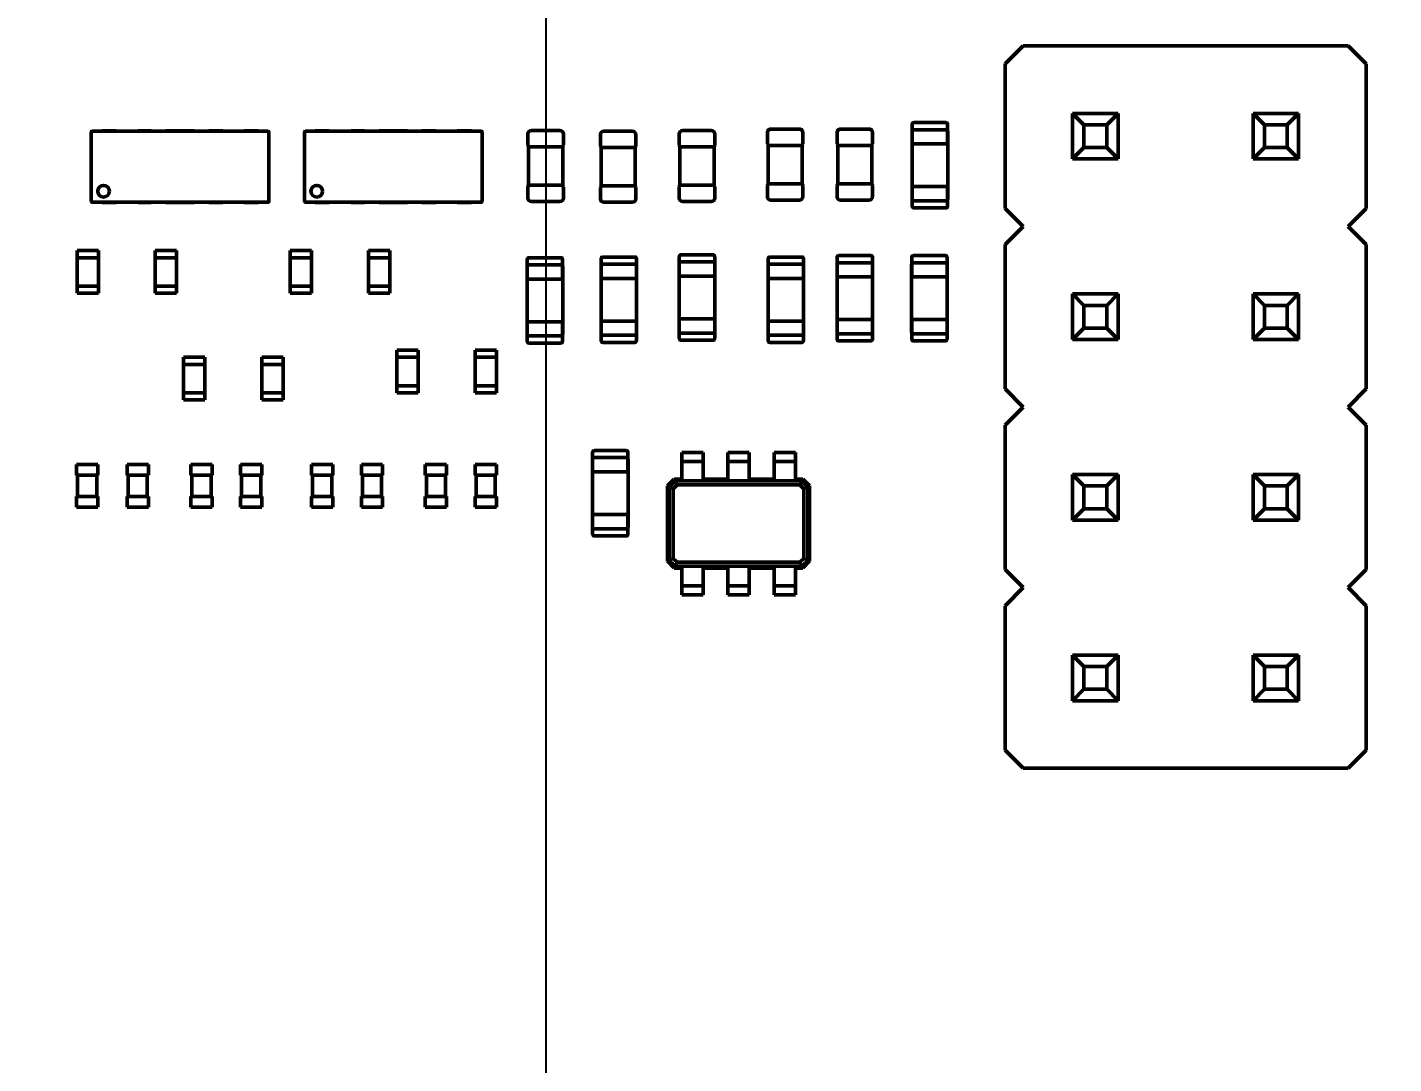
# Model space of a CAD drawing. Header units: millimetres. Extents: x 22 to 202, y 169 to 282.
# Drawn here: x 108.55 to 127.77, y 237.74 to 252.32 of the extents above; entities that cross this region are included whole.
import ezdxf

# ---------------------------------------------------------------- set-up
doc = ezdxf.new("R2010")
doc.units = ezdxf.units.MM
doc.header["$LTSCALE"] = 0.75
doc.linetypes.add('CENTER2', pattern=[28.575, 19.05, -3.175, 3.175, -3.175])
for name, color, linetype, lineweight in [('FD_Dimensions', 7, 'Continuous', 25), ('Smart Centers', 7, 'CENTER2', 25), ('Visible', 7, 'Continuous', 50)]:
    doc.layers.add(name, color=color, linetype=linetype, lineweight=lineweight)
doc.styles.get("Standard").update_dxf_attribs({"font": 'arial.ttf'})
doc.dimstyles.new('Dim-ISO-25', dxfattribs={"dimtxt": 2.5, "dimasz": 2.5, "dimexe": 1.5, "dimexo": 0, "dimgap": 1, "dimtad": 1, "dimzin": 4, "dimdsep": 46, "dimtxsty": 'Standard', "dimblk": 'OPEN90', "dimcen": 0, "dimazin": 1, "dimtp": 0.1, "dimtm": 0.1, "dimtfac": 0.72, "dimtmove": 0, "dimatfit": 3, "dimfxl": 1, "dimtzin": 4, "dimarcsym": 0})

# ---------------------------------------------------------------- blocks, each defined once
blk = doc.blocks.new('_Open90')
at = {"color": 0, "linetype": 'ByBlock', "lineweight": -2}
for p, q in [((-0.5, 0.5), (0, 0)), ((0, 0), (-1, 0)), ((0, 0), (-0.5, -0.5))]:
    blk.add_line(p, q, dxfattribs=at)
blk = doc.blocks.new('*D28')
at = {"layer": 'Defpoints', "color": 0, "transparency": 16777216}
for p in [(170.550528, 263.135658), (200.052214, 263.135658), (124.449775, 178.627866)]:
    blk.add_point(p, dxfattribs=at)
at = {"layer": 'FD_Dimensions', "color": 0, "lineweight": -2, "transparency": 16777216}
for p, q in [((170.550528, 263.135658), (201.552214, 263.135658)), ((200.052214, 181.127866), (200.052214, 260.635658)), ((124.449775, 178.627866), (201.552214, 178.627866))]:
    blk.add_line(p, q, dxfattribs=at)
at = {"layer": 'FD_Dimensions', "color": 0, "lineweight": -2, "transparency": 16777216, "xscale": 2.5, "yscale": 2.5, "zscale": 2.5}
for p, rotation in [((200.052214, 263.135658), 90), ((200.052214, 178.627866), 270)]:
    blk.add_blockref('_Open90', p, dxfattribs=dict(at, rotation=rotation))
at = {"layer": 'FD_Dimensions', "color": 0, "transparency": 16777216, "insert": (197.774947, 227.099634), "char_height": 2.5, "attachment_point": 5, "rotation": 90}
blk.add_mtext('84.51mm', dxfattribs=at)
blk = doc.blocks.new('*U21')
at = {"layer": 'Smart Centers', "color": 0, "ltscale": 0.75, "transparency": 16777216}
blk.add_line((0, -19.000016), (0, 19.000016), dxfattribs=at)
blk = doc.blocks.new('*D40')
at = {"layer": 'Defpoints', "color": 0, "transparency": 16777216}
for p in [(45.649468, 268.101096), (45.649468, 262.385645), (115.851515, 238.885574)]:
    blk.add_point(p, dxfattribs=at)
at = {"layer": 'FD_Dimensions', "color": 0, "lineweight": -2, "transparency": 16777216}
for p, q in [((45.649468, 262.385645), (45.649468, 269.601096)), ((115.851515, 238.885574), (115.851515, 269.601096)), ((113.351515, 268.101096), (48.149468, 268.101096))]:
    blk.add_line(p, q, dxfattribs=at)
at = {"layer": 'FD_Dimensions', "color": 0, "lineweight": -2, "transparency": 16777216, "xscale": 2.5, "yscale": 2.5, "zscale": 2.5, "rotation": 180}
blk.add_blockref('_Open90', (45.649468, 268.101096), dxfattribs=at)
at = {"layer": 'FD_Dimensions', "color": 0, "lineweight": -2, "transparency": 16777216, "xscale": 2.5, "yscale": 2.5, "zscale": 2.5}
blk.add_blockref('_Open90', (115.851515, 268.101096), dxfattribs=at)
at = {"layer": 'FD_Dimensions', "color": 0, "transparency": 16777216, "insert": (97.965378, 270.378363), "char_height": 2.5, "attachment_point": 5}
blk.add_mtext('70.20mm', dxfattribs=at)

msp = doc.modelspace()

# ---------------------------------------------------------------- linework, layer by layer
at = {"layer": 'Visible'}
for p, q in [((122.561, 252.055), (122.307, 251.801)), ((127.133, 252.055), (122.561, 252.055)), ((127.387, 251.801), (127.133, 252.055)), ((122.307, 251.801), (122.307, 249.769)), ((127.387, 249.769), (127.387, 251.801)), ((123.257, 251.105), (123.897, 251.105)), ((123.257, 250.465), (123.257, 251.105)), ((123.257, 251.105), (123.417, 250.945)), ((123.897, 251.105), (123.737, 250.945)), ((123.897, 250.465), (123.897, 251.105)), ((125.797, 251.105), (126.437, 251.105)), ((125.797, 250.465), (125.797, 251.105)), ((125.797, 251.105), (125.957, 250.945)), ((126.437, 251.105), (126.277, 250.945)), ((126.437, 250.465), (126.437, 251.105)), ((121, 250.869), (121, 250.952)), ((121.478, 250.975), (121.02, 250.975)), ((121.498, 250.952), (121.498, 250.869)), ((123.417, 250.945), (123.737, 250.945)), ((123.417, 250.625), (123.417, 250.945)), ((123.737, 250.625), (123.737, 250.945)), ((125.957, 250.945), (126.277, 250.945)), ((125.957, 250.625), (125.957, 250.945)), ((126.277, 250.625), (126.277, 250.945)), ((109.449, 249.865), (109.449, 250.845)), ((109.459, 250.855), (111.939, 250.855)), ((109.601, 250.86), (109.601, 250.855)), ((109.798, 250.86), (109.601, 250.86)), ((109.798, 250.86), (109.798, 250.855)), ((110.107, 250.86), (110.107, 250.855)), ((110.292, 250.86), (110.107, 250.86)), ((110.292, 250.86), (110.292, 250.855)), ((110.499, 250.86), (110.499, 250.855)), ((110.899, 250.86), (110.499, 250.86)), ((110.899, 250.86), (110.899, 250.855)), ((111.101, 250.86), (111.101, 250.855)), ((111.298, 250.86), (111.101, 250.86)), ((111.298, 250.86), (111.298, 250.855)), ((111.599, 250.86), (111.599, 250.855)), ((111.799, 250.86), (111.599, 250.86)), ((111.799, 250.86), (111.799, 250.855)), ((111.949, 250.845), (111.949, 249.865)), ((112.449, 249.865), (112.449, 250.845)), ((112.459, 250.855), (114.939, 250.855)), ((112.601, 250.86), (112.601, 250.855)), ((112.798, 250.86), (112.601, 250.86)), ((112.798, 250.86), (112.798, 250.855)), ((113.107, 250.86), (113.107, 250.855)), ((113.292, 250.86), (113.107, 250.86)), ((113.292, 250.86), (113.292, 250.855)), ((113.499, 250.86), (113.499, 250.855)), ((113.899, 250.86), (113.499, 250.86)), ((113.899, 250.86), (113.899, 250.855)), ((114.101, 250.86), (114.101, 250.855)), ((114.298, 250.86), (114.101, 250.86)), ((114.298, 250.86), (114.298, 250.855)), ((114.599, 250.86), (114.599, 250.855)), ((114.799, 250.86), (114.599, 250.86)), ((114.799, 250.86), (114.799, 250.855)), ((114.949, 250.845), (114.949, 249.865)), ((115.592, 250.815), (115.592, 250.672)), ((115.642, 250.865), (116.042, 250.865)), ((116.092, 250.815), (116.092, 250.672)), ((116.612, 250.805), (116.612, 250.662)), ((116.662, 250.855), (117.062, 250.855)), ((117.112, 250.805), (117.112, 250.662)), ((117.722, 250.815), (117.722, 250.672)), ((117.772, 250.865), (118.172, 250.865)), ((118.222, 250.815), (118.222, 250.672)), ((118.962, 250.835), (118.962, 250.692)), ((119.012, 250.885), (119.412, 250.885)), ((119.462, 250.835), (119.462, 250.692)), ((119.942, 250.835), (119.942, 250.692)), ((119.992, 250.885), (120.392, 250.885)), ((120.442, 250.835), (120.442, 250.692)), ((120.999, 250.855), (120.999, 249.895)), ((120.999, 250.855), (121, 250.855)), ((121, 250.869), (121, 250.855)), ((121, 250.695), (121, 250.855)), ((121.492, 250.875), (121.006, 250.875)), ((121.498, 250.855), (121.498, 250.869)), ((121.498, 250.855), (121.498, 250.695)), ((121.498, 250.855), (121.499, 250.855)), ((121.499, 249.895), (121.499, 250.855)), ((115.642, 250.635), (115.602, 250.635)), ((115.602, 250.635), (115.602, 250.095)), ((115.642, 250.635), (116.042, 250.635)), ((116.082, 250.635), (116.042, 250.635)), ((116.082, 250.635), (116.082, 250.095)), ((116.662, 250.625), (116.622, 250.625)), ((116.622, 250.625), (116.622, 250.085)), ((116.662, 250.625), (117.062, 250.625)), ((117.102, 250.625), (117.062, 250.625)), ((117.102, 250.625), (117.102, 250.085)), ((117.772, 250.635), (117.732, 250.635)), ((117.732, 250.635), (117.732, 250.095)), ((117.772, 250.635), (118.172, 250.635)), ((118.212, 250.635), (118.172, 250.635)), ((118.212, 250.635), (118.212, 250.095)), ((119.012, 250.655), (118.972, 250.655)), ((118.972, 250.655), (118.972, 250.115)), ((119.012, 250.655), (119.412, 250.655)), ((119.452, 250.655), (119.412, 250.655)), ((119.452, 250.655), (119.452, 250.115)), ((119.992, 250.655), (119.952, 250.655)), ((119.952, 250.655), (119.952, 250.115)), ((119.992, 250.655), (120.392, 250.655)), ((120.432, 250.655), (120.392, 250.655)), ((120.432, 250.655), (120.432, 250.115)), ((121, 250.695), (121, 250.681)), ((121.006, 250.675), (121.019, 250.675)), ((121.019, 250.675), (121.479, 250.675)), ((121.479, 250.675), (121.492, 250.675)), ((123.257, 250.465), (123.417, 250.625)), ((123.417, 250.625), (123.737, 250.625)), ((123.897, 250.465), (123.737, 250.625)), ((125.797, 250.465), (125.957, 250.625)), ((125.957, 250.625), (126.277, 250.625)), ((126.437, 250.465), (126.277, 250.625)), ((123.257, 250.465), (123.897, 250.465)), ((125.797, 250.465), (126.437, 250.465)), ((115.592, 250.059), (115.592, 249.915)), ((115.642, 250.095), (115.602, 250.095)), ((115.642, 250.095), (116.042, 250.095)), ((116.082, 250.095), (116.042, 250.095)), ((116.092, 250.059), (116.092, 249.915)), ((116.612, 250.049), (116.612, 249.905)), ((116.662, 250.085), (116.622, 250.085)), ((116.662, 250.085), (117.062, 250.085)), ((117.102, 250.085), (117.062, 250.085)), ((117.112, 250.049), (117.112, 249.905)), ((117.722, 250.059), (117.722, 249.915)), ((117.772, 250.095), (117.732, 250.095)), ((117.772, 250.095), (118.172, 250.095)), ((118.212, 250.095), (118.172, 250.095)), ((118.222, 250.059), (118.222, 249.915)), ((118.962, 250.079), (118.962, 249.935)), ((119.012, 250.115), (118.972, 250.115)), ((119.012, 250.115), (119.412, 250.115)), ((119.452, 250.115), (119.412, 250.115)), ((119.462, 250.079), (119.462, 249.935)), ((119.942, 250.079), (119.942, 249.935)), ((119.992, 250.115), (119.952, 250.115)), ((119.992, 250.115), (120.392, 250.115)), ((120.432, 250.115), (120.392, 250.115)), ((120.442, 250.079), (120.442, 249.935)), ((121, 249.895), (121, 250.055)), ((121.019, 250.075), (121.006, 250.075)), ((121.019, 250.075), (121.479, 250.075)), ((121.492, 250.075), (121.479, 250.075)), ((121.498, 250.069), (121.498, 250.055)), ((121.498, 249.895), (121.498, 250.055)), ((111.939, 249.855), (109.459, 249.855)), ((109.601, 249.85), (109.601, 249.855)), ((109.798, 249.85), (109.601, 249.85)), ((109.798, 249.85), (109.798, 249.855)), ((110.107, 249.85), (110.107, 249.855)), ((110.292, 249.85), (110.107, 249.85)), ((110.292, 249.85), (110.292, 249.855)), ((110.499, 249.85), (110.499, 249.855)), ((110.899, 249.85), (110.499, 249.85)), ((110.899, 249.85), (110.899, 249.855)), ((111.101, 249.85), (111.101, 249.855)), ((111.298, 249.85), (111.101, 249.85)), ((111.298, 249.85), (111.298, 249.855)), ((111.599, 249.85), (111.599, 249.855)), ((111.799, 249.85), (111.599, 249.85)), ((111.799, 249.85), (111.799, 249.855)), ((114.939, 249.855), (112.459, 249.855)), ((112.601, 249.85), (112.601, 249.855)), ((112.798, 249.85), (112.601, 249.85)), ((112.798, 249.85), (112.798, 249.855)), ((113.107, 249.85), (113.107, 249.855)), ((113.292, 249.85), (113.107, 249.85)), ((113.292, 249.85), (113.292, 249.855)), ((113.499, 249.85), (113.499, 249.855)), ((113.899, 249.85), (113.499, 249.85)), ((113.899, 249.85), (113.899, 249.855)), ((114.101, 249.85), (114.101, 249.855)), ((114.298, 249.85), (114.101, 249.85)), ((114.298, 249.85), (114.298, 249.855)), ((114.599, 249.85), (114.599, 249.855)), ((114.799, 249.85), (114.599, 249.85)), ((114.799, 249.85), (114.799, 249.855)), ((115.642, 249.865), (116.042, 249.865)), ((116.662, 249.855), (117.062, 249.855)), ((117.772, 249.865), (118.172, 249.865)), ((119.012, 249.885), (119.412, 249.885)), ((119.992, 249.885), (120.392, 249.885)), ((121, 249.895), (120.999, 249.895)), ((121, 249.895), (121, 249.881)), ((121, 249.799), (121, 249.881)), ((121.006, 249.875), (121.492, 249.875)), ((121.02, 249.775), (121.478, 249.775)), ((121.499, 249.895), (121.498, 249.895)), ((121.498, 249.895), (121.498, 249.881)), ((121.498, 249.799), (121.498, 249.881)), ((122.307, 249.769), (122.561, 249.515)), ((127.133, 249.515), (127.387, 249.769)), ((122.561, 249.515), (122.307, 249.261)), ((127.387, 249.261), (127.133, 249.515)), ((109.249, 249.152), (109.249, 249.175)), ((109.549, 249.175), (109.249, 249.175)), ((109.549, 249.152), (109.549, 249.175)), ((110.349, 249.152), (110.349, 249.175)), ((110.649, 249.175), (110.349, 249.175)), ((110.649, 249.152), (110.649, 249.175)), ((112.249, 249.152), (112.249, 249.175)), ((112.549, 249.175), (112.249, 249.175)), ((112.549, 249.152), (112.549, 249.175)), ((113.349, 249.152), (113.349, 249.175)), ((113.649, 249.175), (113.349, 249.175)), ((113.649, 249.152), (113.649, 249.175)), ((122.307, 249.261), (122.307, 247.229)), ((127.387, 247.229), (127.387, 249.261)), ((109.249, 249.098), (109.249, 249.152)), ((109.249, 249.098), (109.249, 249.075)), ((109.249, 248.675), (109.249, 249.075)), ((109.549, 249.075), (109.249, 249.075)), ((109.549, 249.098), (109.549, 249.152)), ((109.549, 249.098), (109.549, 249.075)), ((109.549, 248.675), (109.549, 249.075)), ((110.349, 249.098), (110.349, 249.152)), ((110.349, 249.098), (110.349, 249.075)), ((110.349, 248.675), (110.349, 249.075)), ((110.649, 249.075), (110.349, 249.075)), ((110.649, 249.098), (110.649, 249.152)), ((110.649, 249.098), (110.649, 249.075)), ((110.649, 248.675), (110.649, 249.075)), ((112.249, 249.098), (112.249, 249.152)), ((112.249, 249.098), (112.249, 249.075)), ((112.249, 248.675), (112.249, 249.075)), ((112.549, 249.075), (112.249, 249.075)), ((112.549, 249.098), (112.549, 249.152)), ((112.549, 249.098), (112.549, 249.075)), ((112.549, 248.675), (112.549, 249.075)), ((113.349, 249.098), (113.349, 249.152)), ((113.349, 249.098), (113.349, 249.075)), ((113.349, 248.675), (113.349, 249.075)), ((113.649, 249.075), (113.349, 249.075)), ((113.649, 249.098), (113.649, 249.152)), ((113.649, 249.098), (113.649, 249.075)), ((113.649, 248.675), (113.649, 249.075)), ((115.583, 249.052), (115.583, 248.969)), ((115.583, 248.955), (115.583, 248.969)), ((116.075, 248.975), (115.589, 248.975)), ((116.061, 249.075), (115.603, 249.075)), ((116.081, 249.052), (116.081, 248.969)), ((116.081, 248.955), (116.081, 248.969)), ((116.623, 248.979), (116.623, 249.062)), ((116.623, 248.979), (116.623, 248.965)), ((117.115, 248.985), (116.629, 248.985)), ((117.101, 249.085), (116.643, 249.085)), ((117.121, 249.062), (117.121, 248.979)), ((117.121, 248.965), (117.121, 248.979)), ((117.722, 248.995), (117.722, 248.035)), ((117.722, 248.995), (117.723, 248.995)), ((117.723, 249.092), (117.723, 249.009)), ((117.723, 248.995), (117.723, 249.009)), ((117.723, 248.995), (117.723, 248.835)), ((118.215, 249.015), (117.729, 249.015)), ((118.201, 249.115), (117.743, 249.115)), ((118.221, 249.092), (118.221, 249.009)), ((118.221, 248.995), (118.221, 249.009)), ((118.221, 248.995), (118.221, 248.835)), ((118.221, 248.995), (118.222, 248.995)), ((118.222, 248.035), (118.222, 248.995)), ((118.973, 249.062), (118.973, 248.979)), ((118.973, 248.965), (118.973, 248.979)), ((119.465, 248.985), (118.979, 248.985)), ((119.451, 249.085), (118.993, 249.085)), ((119.471, 249.062), (119.471, 248.979)), ((119.471, 248.965), (119.471, 248.979)), ((119.942, 248.985), (119.942, 248.025)), ((119.942, 248.985), (119.943, 248.985)), ((119.943, 248.999), (119.943, 249.082)), ((119.943, 248.999), (119.943, 248.985)), ((119.943, 248.825), (119.943, 248.985)), ((120.435, 249.005), (119.949, 249.005)), ((120.421, 249.105), (119.963, 249.105)), ((120.441, 249.082), (120.441, 248.999)), ((120.441, 248.985), (120.441, 248.999)), ((120.441, 248.985), (120.441, 248.825)), ((120.441, 248.985), (120.442, 248.985)), ((120.442, 248.025), (120.442, 248.985)), ((120.992, 248.985), (120.992, 248.025)), ((120.992, 248.985), (120.993, 248.985)), ((120.993, 248.999), (120.993, 249.082)), ((120.993, 248.999), (120.993, 248.985)), ((120.993, 248.825), (120.993, 248.985)), ((121.485, 249.005), (120.999, 249.005)), ((121.471, 249.105), (121.013, 249.105)), ((121.491, 249.082), (121.491, 248.999)), ((121.491, 248.985), (121.491, 248.999)), ((121.491, 248.985), (121.491, 248.825)), ((121.491, 248.985), (121.492, 248.985)), ((121.492, 248.025), (121.492, 248.985)), ((115.582, 248.955), (115.582, 247.995)), ((115.582, 248.955), (115.583, 248.955)), ((115.583, 248.955), (115.583, 248.795)), ((115.583, 248.781), (115.583, 248.795)), ((115.589, 248.775), (115.602, 248.775)), ((116.062, 248.775), (115.602, 248.775)), ((116.062, 248.775), (116.075, 248.775)), ((116.081, 248.955), (116.081, 248.795)), ((116.081, 248.955), (116.082, 248.955)), ((116.082, 247.995), (116.082, 248.955)), ((116.622, 248.965), (116.622, 248.005)), ((116.622, 248.965), (116.623, 248.965)), ((116.623, 248.805), (116.623, 248.965)), ((116.623, 248.805), (116.623, 248.791)), ((116.629, 248.785), (116.642, 248.785)), ((116.642, 248.785), (117.102, 248.785)), ((117.102, 248.785), (117.115, 248.785)), ((117.121, 248.965), (117.121, 248.805)), ((117.121, 248.965), (117.122, 248.965)), ((117.122, 248.005), (117.122, 248.965)), ((117.723, 248.821), (117.723, 248.835)), ((117.729, 248.815), (117.742, 248.815)), ((118.202, 248.815), (117.742, 248.815)), ((118.202, 248.815), (118.215, 248.815)), ((118.972, 248.965), (118.972, 248.005)), ((118.972, 248.965), (118.973, 248.965)), ((118.973, 248.965), (118.973, 248.805)), ((118.973, 248.791), (118.973, 248.805)), ((118.979, 248.785), (118.992, 248.785)), ((119.452, 248.785), (118.992, 248.785)), ((119.452, 248.785), (119.465, 248.785)), ((119.471, 248.965), (119.471, 248.805)), ((119.471, 248.965), (119.472, 248.965)), ((119.472, 248.005), (119.472, 248.965)), ((119.943, 248.825), (119.943, 248.811)), ((119.949, 248.805), (119.962, 248.805)), ((119.962, 248.805), (120.422, 248.805)), ((120.422, 248.805), (120.435, 248.805)), ((120.993, 248.825), (120.993, 248.811)), ((120.999, 248.805), (121.012, 248.805)), ((121.012, 248.805), (121.472, 248.805)), ((121.472, 248.805), (121.485, 248.805)), ((109.249, 248.652), (109.249, 248.675)), ((109.549, 248.675), (109.249, 248.675)), ((109.249, 248.598), (109.249, 248.652)), ((109.249, 248.598), (109.249, 248.575)), ((109.549, 248.652), (109.549, 248.675)), ((109.549, 248.598), (109.549, 248.652)), ((109.549, 248.598), (109.549, 248.575)), ((110.349, 248.652), (110.349, 248.675)), ((110.649, 248.675), (110.349, 248.675)), ((110.349, 248.598), (110.349, 248.652)), ((110.349, 248.598), (110.349, 248.575)), ((110.649, 248.652), (110.649, 248.675)), ((110.649, 248.598), (110.649, 248.652)), ((110.649, 248.598), (110.649, 248.575)), ((112.249, 248.652), (112.249, 248.675)), ((112.549, 248.675), (112.249, 248.675)), ((112.249, 248.598), (112.249, 248.652)), ((112.249, 248.598), (112.249, 248.575)), ((112.549, 248.652), (112.549, 248.675)), ((112.549, 248.598), (112.549, 248.652)), ((112.549, 248.598), (112.549, 248.575)), ((113.349, 248.652), (113.349, 248.675)), ((113.649, 248.675), (113.349, 248.675)), ((113.349, 248.598), (113.349, 248.652)), ((113.349, 248.598), (113.349, 248.575)), ((113.649, 248.652), (113.649, 248.675)), ((113.649, 248.598), (113.649, 248.652)), ((113.649, 248.598), (113.649, 248.575)), ((109.549, 248.575), (109.249, 248.575)), ((110.649, 248.575), (110.349, 248.575)), ((112.549, 248.575), (112.249, 248.575)), ((113.649, 248.575), (113.349, 248.575)), ((123.257, 248.565), (123.897, 248.565)), ((123.257, 247.925), (123.257, 248.565)), ((123.257, 248.565), (123.417, 248.405)), ((123.417, 248.405), (123.737, 248.405)), ((123.417, 248.085), (123.417, 248.405)), ((123.897, 248.565), (123.737, 248.405)), ((123.737, 248.085), (123.737, 248.405)), ((123.897, 247.925), (123.897, 248.565)), ((125.797, 248.565), (126.437, 248.565)), ((125.797, 247.925), (125.797, 248.565)), ((125.797, 248.565), (125.957, 248.405)), ((125.957, 248.405), (126.277, 248.405)), ((125.957, 248.085), (125.957, 248.405)), ((126.437, 248.565), (126.277, 248.405)), ((126.277, 248.085), (126.277, 248.405)), ((126.437, 247.925), (126.437, 248.565)), ((117.742, 248.215), (117.729, 248.215)), ((118.202, 248.215), (117.742, 248.215)), ((118.215, 248.215), (118.202, 248.215)), ((118.221, 248.195), (118.221, 248.209)), ((119.962, 248.205), (119.949, 248.205)), ((119.962, 248.205), (120.422, 248.205)), ((120.435, 248.205), (120.422, 248.205)), ((120.441, 248.199), (120.441, 248.185)), ((121.012, 248.205), (120.999, 248.205)), ((121.012, 248.205), (121.472, 248.205)), ((121.485, 248.205), (121.472, 248.205)), ((121.491, 248.199), (121.491, 248.185)), ((115.583, 247.995), (115.583, 248.155)), ((115.602, 248.175), (115.589, 248.175)), ((116.062, 248.175), (115.602, 248.175)), ((116.075, 248.175), (116.062, 248.175)), ((116.081, 248.155), (116.081, 248.169)), ((116.081, 248.155), (116.081, 247.995)), ((116.623, 248.005), (116.622, 248.005)), ((116.623, 248.005), (116.623, 248.165)), ((116.623, 248.005), (116.623, 247.991)), ((116.642, 248.185), (116.629, 248.185)), ((116.642, 248.185), (117.102, 248.185)), ((117.115, 248.185), (117.102, 248.185)), ((117.121, 248.179), (117.121, 248.165)), ((117.121, 248.005), (117.121, 248.165)), ((117.122, 248.005), (117.121, 248.005)), ((117.121, 248.005), (117.121, 247.991)), ((117.723, 248.035), (117.722, 248.035)), ((117.723, 248.035), (117.723, 248.195)), ((117.723, 248.035), (117.723, 248.021)), ((117.723, 247.939), (117.723, 248.021)), ((117.729, 248.015), (118.215, 248.015)), ((118.221, 248.195), (118.221, 248.035)), ((118.222, 248.035), (118.221, 248.035)), ((118.221, 248.021), (118.221, 248.035)), ((118.221, 248.021), (118.221, 247.939)), ((118.973, 248.005), (118.972, 248.005)), ((118.973, 248.005), (118.973, 248.165)), ((118.973, 248.005), (118.973, 247.991)), ((118.992, 248.185), (118.979, 248.185)), ((119.452, 248.185), (118.992, 248.185)), ((119.465, 248.185), (119.452, 248.185)), ((119.471, 248.165), (119.471, 248.179)), ((119.471, 248.165), (119.471, 248.005)), ((119.472, 248.005), (119.471, 248.005)), ((119.471, 247.991), (119.471, 248.005)), ((119.943, 248.025), (119.942, 248.025)), ((119.943, 248.025), (119.943, 248.185)), ((119.943, 248.025), (119.943, 248.011)), ((119.943, 247.929), (119.943, 248.011)), ((119.949, 248.005), (120.435, 248.005)), ((120.441, 248.025), (120.441, 248.185)), ((120.442, 248.025), (120.441, 248.025)), ((120.441, 248.025), (120.441, 248.011)), ((120.441, 247.929), (120.441, 248.011)), ((120.993, 248.025), (120.992, 248.025)), ((120.993, 248.025), (120.993, 248.185)), ((120.993, 248.025), (120.993, 248.011)), ((120.993, 247.929), (120.993, 248.011)), ((120.999, 248.005), (121.485, 248.005)), ((121.491, 248.025), (121.491, 248.185)), ((121.492, 248.025), (121.491, 248.025)), ((121.491, 248.025), (121.491, 248.011)), ((121.491, 247.929), (121.491, 248.011)), ((123.257, 247.925), (123.417, 248.085)), ((123.417, 248.085), (123.737, 248.085)), ((123.897, 247.925), (123.737, 248.085)), ((125.797, 247.925), (125.957, 248.085)), ((125.957, 248.085), (126.277, 248.085)), ((126.437, 247.925), (126.277, 248.085)), ((115.583, 247.995), (115.582, 247.995)), ((115.583, 247.995), (115.583, 247.981)), ((115.583, 247.899), (115.583, 247.981)), ((115.589, 247.975), (116.075, 247.975)), ((115.603, 247.875), (116.061, 247.875)), ((116.082, 247.995), (116.081, 247.995)), ((116.081, 247.981), (116.081, 247.995)), ((116.081, 247.981), (116.081, 247.899)), ((116.623, 247.909), (116.623, 247.991)), ((116.629, 247.985), (117.115, 247.985)), ((116.643, 247.885), (117.101, 247.885)), ((117.121, 247.909), (117.121, 247.991)), ((117.743, 247.915), (118.201, 247.915)), ((118.973, 247.909), (118.973, 247.991)), ((118.979, 247.985), (119.465, 247.985)), ((118.993, 247.885), (119.451, 247.885)), ((119.471, 247.991), (119.471, 247.909)), ((119.963, 247.905), (120.421, 247.905)), ((121.013, 247.905), (121.471, 247.905)), ((123.257, 247.925), (123.897, 247.925)), ((125.797, 247.925), (126.437, 247.925)), ((110.749, 247.675), (111.049, 247.675)), ((110.749, 247.652), (110.749, 247.675)), ((110.749, 247.652), (110.749, 247.598)), ((111.049, 247.652), (111.049, 247.675)), ((111.049, 247.652), (111.049, 247.598)), ((111.849, 247.675), (112.149, 247.675)), ((111.849, 247.652), (111.849, 247.675)), ((111.849, 247.652), (111.849, 247.598)), ((112.149, 247.652), (112.149, 247.675)), ((112.149, 247.652), (112.149, 247.598)), ((113.749, 247.775), (114.049, 247.775)), ((113.749, 247.752), (113.749, 247.775)), ((113.749, 247.752), (113.749, 247.698)), ((113.749, 247.698), (113.749, 247.675)), ((113.749, 247.675), (113.749, 247.275)), ((113.749, 247.675), (114.049, 247.675)), ((114.049, 247.752), (114.049, 247.775)), ((114.049, 247.752), (114.049, 247.698)), ((114.049, 247.698), (114.049, 247.675)), ((114.049, 247.675), (114.049, 247.275)), ((114.849, 247.775), (115.149, 247.775)), ((114.849, 247.752), (114.849, 247.775)), ((114.849, 247.752), (114.849, 247.698)), ((114.849, 247.698), (114.849, 247.675)), ((114.849, 247.675), (114.849, 247.275)), ((114.849, 247.675), (115.149, 247.675)), ((115.149, 247.752), (115.149, 247.775)), ((115.149, 247.752), (115.149, 247.698)), ((115.149, 247.698), (115.149, 247.675)), ((115.149, 247.675), (115.149, 247.275)), ((110.749, 247.598), (110.749, 247.575)), ((110.749, 247.575), (110.749, 247.175)), ((110.749, 247.575), (111.049, 247.575)), ((111.049, 247.598), (111.049, 247.575)), ((111.049, 247.575), (111.049, 247.175)), ((111.849, 247.598), (111.849, 247.575)), ((111.849, 247.575), (111.849, 247.175)), ((111.849, 247.575), (112.149, 247.575)), ((112.149, 247.598), (112.149, 247.575)), ((112.149, 247.575), (112.149, 247.175)), ((113.749, 247.252), (113.749, 247.275)), ((113.749, 247.275), (114.049, 247.275)), ((113.749, 247.252), (113.749, 247.198)), ((114.049, 247.252), (114.049, 247.275)), ((114.049, 247.252), (114.049, 247.198)), ((114.849, 247.252), (114.849, 247.275)), ((114.849, 247.275), (115.149, 247.275)), ((114.849, 247.252), (114.849, 247.198)), ((115.149, 247.252), (115.149, 247.275)), ((115.149, 247.252), (115.149, 247.198)), ((110.749, 247.152), (110.749, 247.175)), ((110.749, 247.175), (111.049, 247.175)), ((110.749, 247.152), (110.749, 247.098)), ((110.749, 247.098), (110.749, 247.075)), ((110.749, 247.075), (111.049, 247.075)), ((111.049, 247.152), (111.049, 247.175)), ((111.049, 247.152), (111.049, 247.098)), ((111.049, 247.098), (111.049, 247.075)), ((111.849, 247.152), (111.849, 247.175)), ((111.849, 247.175), (112.149, 247.175)), ((111.849, 247.152), (111.849, 247.098)), ((111.849, 247.098), (111.849, 247.075)), ((111.849, 247.075), (112.149, 247.075)), ((112.149, 247.152), (112.149, 247.175)), ((112.149, 247.152), (112.149, 247.098)), ((112.149, 247.098), (112.149, 247.075)), ((113.749, 247.198), (113.749, 247.175)), ((113.749, 247.175), (114.049, 247.175)), ((114.049, 247.198), (114.049, 247.175)), ((114.849, 247.198), (114.849, 247.175)), ((114.849, 247.175), (115.149, 247.175)), ((115.149, 247.198), (115.149, 247.175)), ((122.307, 247.229), (122.561, 246.975)), ((127.133, 246.975), (127.387, 247.229)), ((122.561, 246.975), (122.307, 246.721)), ((127.387, 246.721), (127.133, 246.975)), ((122.307, 246.721), (122.307, 244.689)), ((127.387, 244.689), (127.387, 246.721)), ((116.503, 246.257), (116.503, 246.339)), ((116.981, 246.363), (116.523, 246.363)), ((117.001, 246.339), (117.001, 246.257)), ((117.757, 246.335), (117.757, 246.31)), ((117.757, 246.335), (118.057, 246.335)), ((117.757, 246.31), (117.757, 246.21)), ((118.057, 246.335), (118.057, 246.31)), ((118.057, 246.31), (118.057, 246.21)), ((118.407, 246.335), (118.407, 246.31)), ((118.407, 246.335), (118.707, 246.335)), ((118.407, 246.31), (118.407, 246.21)), ((118.707, 246.335), (118.707, 246.31)), ((118.707, 246.31), (118.707, 246.21)), ((119.057, 246.335), (119.057, 246.31)), ((119.057, 246.335), (119.357, 246.335)), ((119.057, 246.31), (119.057, 246.21)), ((119.357, 246.335), (119.357, 246.31)), ((119.357, 246.31), (119.357, 246.21)), ((109.257, 246.165), (109.242, 246.165)), ((109.242, 246.015), (109.242, 246.165)), ((109.527, 246.165), (109.257, 246.165)), ((109.527, 246.165), (109.542, 246.165)), ((109.542, 246.015), (109.542, 246.165)), ((109.967, 246.165), (109.952, 246.165)), ((109.952, 246.015), (109.952, 246.165)), ((110.237, 246.165), (109.967, 246.165)), ((110.237, 246.165), (110.252, 246.165)), ((110.252, 246.015), (110.252, 246.165)), ((110.864, 246.165), (110.849, 246.165)), ((110.849, 246.015), (110.849, 246.165)), ((111.134, 246.165), (110.864, 246.165)), ((111.134, 246.165), (111.149, 246.165)), ((111.149, 246.015), (111.149, 246.165)), ((111.564, 246.165), (111.549, 246.165)), ((111.549, 246.015), (111.549, 246.165)), ((111.834, 246.165), (111.564, 246.165)), ((111.834, 246.165), (111.849, 246.165)), ((111.849, 246.015), (111.849, 246.165)), ((112.564, 246.165), (112.549, 246.165)), ((112.549, 246.015), (112.549, 246.165)), ((112.834, 246.165), (112.564, 246.165)), ((112.834, 246.165), (112.849, 246.165)), ((112.849, 246.015), (112.849, 246.165)), ((113.264, 246.165), (113.249, 246.165)), ((113.249, 246.015), (113.249, 246.165)), ((113.534, 246.165), (113.264, 246.165)), ((113.534, 246.165), (113.549, 246.165)), ((113.549, 246.015), (113.549, 246.165)), ((114.164, 246.165), (114.149, 246.165)), ((114.149, 246.015), (114.149, 246.165)), ((114.434, 246.165), (114.164, 246.165)), ((114.434, 246.165), (114.449, 246.165)), ((114.449, 246.015), (114.449, 246.165)), ((114.864, 246.165), (114.849, 246.165)), ((114.849, 246.015), (114.849, 246.165)), ((115.134, 246.165), (114.864, 246.165)), ((115.134, 246.165), (115.149, 246.165)), ((115.149, 246.015), (115.149, 246.165)), ((116.502, 246.243), (116.502, 245.283)), ((116.502, 246.243), (116.503, 246.243)), ((116.503, 246.257), (116.503, 246.243)), ((116.503, 246.083), (116.503, 246.243)), ((116.995, 246.263), (116.509, 246.263)), ((117.001, 246.243), (117.001, 246.257)), ((117.001, 246.243), (117.001, 246.083)), ((117.001, 246.243), (117.002, 246.243)), ((117.002, 245.283), (117.002, 246.243)), ((117.757, 245.96), (117.757, 246.21)), ((117.757, 246.21), (118.057, 246.21)), ((118.057, 245.96), (118.057, 246.21)), ((118.407, 245.96), (118.407, 246.21)), ((118.407, 246.21), (118.707, 246.21)), ((118.707, 245.96), (118.707, 246.21)), ((119.057, 245.96), (119.057, 246.21)), ((119.057, 246.21), (119.357, 246.21)), ((119.357, 245.96), (119.357, 246.21)), ((109.257, 246.015), (109.242, 246.015)), ((109.257, 245.715), (109.257, 246.015)), ((109.527, 246.015), (109.257, 246.015)), ((109.527, 245.715), (109.527, 246.015)), ((109.527, 246.015), (109.542, 246.015)), ((109.967, 246.015), (109.952, 246.015)), ((109.967, 245.715), (109.967, 246.015)), ((110.237, 246.015), (109.967, 246.015)), ((110.237, 245.715), (110.237, 246.015)), ((110.237, 246.015), (110.252, 246.015)), ((110.864, 246.015), (110.849, 246.015)), ((110.864, 245.715), (110.864, 246.015)), ((111.134, 246.015), (110.864, 246.015)), ((111.134, 245.715), (111.134, 246.015)), ((111.134, 246.015), (111.149, 246.015)), ((111.564, 246.015), (111.549, 246.015)), ((111.564, 245.715), (111.564, 246.015)), ((111.834, 246.015), (111.564, 246.015)), ((111.834, 245.715), (111.834, 246.015)), ((111.834, 246.015), (111.849, 246.015)), ((112.564, 246.015), (112.549, 246.015)), ((112.564, 245.715), (112.564, 246.015)), ((112.834, 246.015), (112.564, 246.015)), ((112.834, 245.715), (112.834, 246.015)), ((112.834, 246.015), (112.849, 246.015)), ((113.264, 246.015), (113.249, 246.015)), ((113.264, 245.715), (113.264, 246.015)), ((113.534, 246.015), (113.264, 246.015)), ((113.534, 245.715), (113.534, 246.015)), ((113.534, 246.015), (113.549, 246.015)), ((114.164, 246.015), (114.149, 246.015)), ((114.164, 245.715), (114.164, 246.015)), ((114.434, 246.015), (114.164, 246.015)), ((114.434, 245.715), (114.434, 246.015)), ((114.434, 246.015), (114.449, 246.015)), ((114.864, 246.015), (114.849, 246.015)), ((114.864, 245.715), (114.864, 246.015)), ((115.134, 246.015), (114.864, 246.015)), ((115.134, 245.715), (115.134, 246.015)), ((115.134, 246.015), (115.149, 246.015)), ((116.503, 246.083), (116.503, 246.069)), ((116.509, 246.063), (116.522, 246.063)), ((116.522, 246.063), (116.982, 246.063)), ((116.982, 246.063), (116.995, 246.063)), ((117.557, 245.865), (117.652, 245.96)), ((117.582, 245.853), (117.664, 245.935)), ((117.652, 245.96), (117.757, 245.96)), ((117.664, 245.935), (117.757, 245.935)), ((117.664, 245.935), (117.692, 245.879)), ((117.757, 245.935), (118.057, 245.935)), ((118.057, 245.96), (118.407, 245.96)), ((118.057, 245.935), (118.407, 245.935)), ((118.407, 245.935), (118.707, 245.935)), ((118.707, 245.96), (119.057, 245.96)), ((118.707, 245.935), (119.057, 245.935)), ((119.057, 245.935), (119.357, 245.935)), ((119.357, 245.96), (119.462, 245.96)), ((119.357, 245.935), (119.449, 245.935)), ((119.449, 245.935), (119.421, 245.879)), ((119.449, 245.935), (119.532, 245.853)), ((119.462, 245.96), (119.557, 245.865)), ((123.257, 246.025), (123.897, 246.025)), ((123.257, 245.385), (123.257, 246.025)), ((123.257, 246.025), (123.417, 245.865)), ((123.897, 246.025), (123.737, 245.865)), ((123.897, 245.385), (123.897, 246.025)), ((125.797, 246.025), (126.437, 246.025)), ((125.797, 245.385), (125.797, 246.025)), ((125.797, 246.025), (125.957, 245.865)), ((126.437, 246.025), (126.277, 245.865)), ((126.437, 245.385), (126.437, 246.025)), ((109.257, 245.715), (109.242, 245.715)), ((109.242, 245.565), (109.242, 245.715)), ((109.527, 245.715), (109.257, 245.715)), ((109.527, 245.715), (109.542, 245.715)), ((109.542, 245.565), (109.542, 245.715)), ((109.967, 245.715), (109.952, 245.715)), ((109.952, 245.565), (109.952, 245.715)), ((110.237, 245.715), (109.967, 245.715)), ((110.237, 245.715), (110.252, 245.715)), ((110.252, 245.565), (110.252, 245.715)), ((110.864, 245.715), (110.849, 245.715)), ((110.849, 245.565), (110.849, 245.715)), ((111.134, 245.715), (110.864, 245.715)), ((111.134, 245.715), (111.149, 245.715)), ((111.149, 245.565), (111.149, 245.715)), ((111.564, 245.715), (111.549, 245.715)), ((111.549, 245.565), (111.549, 245.715)), ((111.834, 245.715), (111.564, 245.715)), ((111.834, 245.715), (111.849, 245.715)), ((111.849, 245.565), (111.849, 245.715)), ((112.564, 245.715), (112.549, 245.715)), ((112.549, 245.565), (112.549, 245.715)), ((112.834, 245.715), (112.564, 245.715)), ((112.834, 245.715), (112.849, 245.715)), ((112.849, 245.565), (112.849, 245.715)), ((113.264, 245.715), (113.249, 245.715)), ((113.249, 245.565), (113.249, 245.715)), ((113.534, 245.715), (113.264, 245.715)), ((113.534, 245.715), (113.549, 245.715)), ((113.549, 245.565), (113.549, 245.715)), ((114.164, 245.715), (114.149, 245.715)), ((114.149, 245.565), (114.149, 245.715)), ((114.434, 245.715), (114.164, 245.715)), ((114.434, 245.715), (114.449, 245.715)), ((114.449, 245.565), (114.449, 245.715)), ((114.864, 245.715), (114.849, 245.715)), ((114.849, 245.565), (114.849, 245.715)), ((115.134, 245.715), (114.864, 245.715)), ((115.134, 245.715), (115.149, 245.715)), ((115.149, 245.565), (115.149, 245.715)), ((117.557, 244.805), (117.557, 245.865)), ((117.582, 244.818), (117.582, 245.853)), ((117.582, 245.853), (117.638, 245.825)), ((117.638, 245.825), (117.692, 245.879)), ((117.638, 244.846), (117.638, 245.825)), ((117.692, 245.879), (119.421, 245.879)), ((119.421, 245.879), (119.475, 245.825)), ((119.532, 245.853), (119.475, 245.825)), ((119.475, 245.825), (119.475, 244.846)), ((119.532, 245.853), (119.532, 244.818)), ((119.557, 245.865), (119.557, 244.805)), ((123.417, 245.865), (123.737, 245.865)), ((123.417, 245.545), (123.417, 245.865)), ((123.737, 245.545), (123.737, 245.865)), ((125.957, 245.865), (126.277, 245.865)), ((125.957, 245.545), (125.957, 245.865)), ((126.277, 245.545), (126.277, 245.865)), ((109.257, 245.565), (109.242, 245.565)), ((109.527, 245.565), (109.257, 245.565)), ((109.527, 245.565), (109.542, 245.565)), ((109.967, 245.565), (109.952, 245.565)), ((110.237, 245.565), (109.967, 245.565)), ((110.237, 245.565), (110.252, 245.565)), ((110.864, 245.565), (110.849, 245.565)), ((111.134, 245.565), (110.864, 245.565)), ((111.134, 245.565), (111.149, 245.565)), ((111.564, 245.565), (111.549, 245.565)), ((111.834, 245.565), (111.564, 245.565)), ((111.834, 245.565), (111.849, 245.565)), ((112.564, 245.565), (112.549, 245.565)), ((112.834, 245.565), (112.564, 245.565)), ((112.834, 245.565), (112.849, 245.565)), ((113.264, 245.565), (113.249, 245.565)), ((113.534, 245.565), (113.264, 245.565)), ((113.534, 245.565), (113.549, 245.565)), ((114.164, 245.565), (114.149, 245.565)), ((114.434, 245.565), (114.164, 245.565)), ((114.434, 245.565), (114.449, 245.565)), ((114.864, 245.565), (114.849, 245.565)), ((115.134, 245.565), (114.864, 245.565)), ((115.134, 245.565), (115.149, 245.565)), ((123.257, 245.385), (123.417, 245.545)), ((123.417, 245.545), (123.737, 245.545)), ((123.897, 245.385), (123.737, 245.545)), ((125.797, 245.385), (125.957, 245.545)), ((125.957, 245.545), (126.277, 245.545)), ((126.437, 245.385), (126.277, 245.545)), ((116.503, 245.283), (116.503, 245.443)), ((116.522, 245.463), (116.509, 245.463)), ((116.522, 245.463), (116.982, 245.463)), ((116.995, 245.463), (116.982, 245.463)), ((117.001, 245.457), (117.001, 245.443)), ((117.001, 245.283), (117.001, 245.443)), ((123.257, 245.385), (123.897, 245.385)), ((125.797, 245.385), (126.437, 245.385)), ((116.503, 245.283), (116.502, 245.283)), ((116.503, 245.283), (116.503, 245.269)), ((116.503, 245.186), (116.503, 245.269)), ((116.509, 245.263), (116.995, 245.263)), ((116.523, 245.163), (116.981, 245.163)), ((117.002, 245.283), (117.001, 245.283)), ((117.001, 245.283), (117.001, 245.269)), ((117.001, 245.186), (117.001, 245.269)), ((117.652, 244.71), (117.557, 244.805)), ((117.582, 244.818), (117.638, 244.846)), ((117.664, 244.735), (117.582, 244.818)), ((117.692, 244.791), (117.638, 244.846)), ((117.664, 244.735), (117.692, 244.791)), ((119.421, 244.791), (117.692, 244.791)), ((119.475, 244.846), (119.421, 244.791)), ((119.449, 244.735), (119.421, 244.791)), ((119.532, 244.818), (119.449, 244.735)), ((119.557, 244.805), (119.462, 244.71)), ((119.532, 244.818), (119.475, 244.846)), ((117.757, 244.71), (117.652, 244.71)), ((117.757, 244.735), (117.664, 244.735)), ((118.057, 244.735), (117.757, 244.735)), ((117.757, 244.71), (117.757, 244.46)), ((118.407, 244.735), (118.057, 244.735)), ((118.407, 244.71), (118.057, 244.71)), ((118.057, 244.71), (118.057, 244.46)), ((118.707, 244.735), (118.407, 244.735)), ((118.407, 244.71), (118.407, 244.46)), ((119.057, 244.735), (118.707, 244.735)), ((119.057, 244.71), (118.707, 244.71)), ((118.707, 244.71), (118.707, 244.46)), ((119.357, 244.735), (119.057, 244.735)), ((119.057, 244.71), (119.057, 244.46)), ((119.449, 244.735), (119.357, 244.735)), ((119.462, 244.71), (119.357, 244.71)), ((119.357, 244.71), (119.357, 244.46)), ((122.307, 244.689), (122.561, 244.435)), ((127.133, 244.435), (127.387, 244.689)), ((117.757, 244.36), (117.757, 244.46)), ((118.057, 244.46), (117.757, 244.46)), ((117.757, 244.335), (117.757, 244.36)), ((118.057, 244.36), (118.057, 244.46)), ((118.057, 244.335), (118.057, 244.36)), ((118.407, 244.36), (118.407, 244.46)), ((118.707, 244.46), (118.407, 244.46)), ((118.407, 244.335), (118.407, 244.36)), ((118.707, 244.36), (118.707, 244.46)), ((118.707, 244.335), (118.707, 244.36)), ((119.057, 244.36), (119.057, 244.46)), ((119.357, 244.46), (119.057, 244.46)), ((119.057, 244.335), (119.057, 244.36)), ((119.357, 244.36), (119.357, 244.46)), ((119.357, 244.335), (119.357, 244.36)), ((122.561, 244.435), (122.307, 244.181)), ((127.387, 244.181), (127.133, 244.435)), ((118.057, 244.335), (117.757, 244.335)), ((118.707, 244.335), (118.407, 244.335)), ((119.357, 244.335), (119.057, 244.335)), ((122.307, 244.181), (122.307, 242.149)), ((127.387, 242.149), (127.387, 244.181)), ((123.257, 243.485), (123.897, 243.485)), ((123.257, 242.845), (123.257, 243.485)), ((123.257, 243.485), (123.417, 243.325)), ((123.897, 243.485), (123.737, 243.325)), ((123.897, 242.845), (123.897, 243.485)), ((125.797, 243.485), (126.437, 243.485)), ((125.797, 242.845), (125.797, 243.485)), ((125.797, 243.485), (125.957, 243.325)), ((126.437, 243.485), (126.277, 243.325)), ((126.437, 242.845), (126.437, 243.485)), ((123.417, 243.325), (123.737, 243.325)), ((123.417, 243.005), (123.417, 243.325)), ((123.737, 243.005), (123.737, 243.325)), ((125.957, 243.325), (126.277, 243.325)), ((125.957, 243.005), (125.957, 243.325)), ((126.277, 243.005), (126.277, 243.325)), ((123.257, 242.845), (123.417, 243.005)), ((123.257, 242.845), (123.897, 242.845)), ((123.417, 243.005), (123.737, 243.005)), ((123.897, 242.845), (123.737, 243.005)), ((125.797, 242.845), (125.957, 243.005)), ((125.797, 242.845), (126.437, 242.845)), ((125.957, 243.005), (126.277, 243.005)), ((126.437, 242.845), (126.277, 243.005)), ((122.307, 242.149), (122.561, 241.895)), ((127.133, 241.895), (127.387, 242.149)), ((122.561, 241.895), (127.133, 241.895))]:
    msp.add_line(p, q, dxfattribs=at)
for centre in [(109.622, 250.01), (112.622, 250.01)]:
    msp.add_circle(centre, 0.0819, dxfattribs=at)
for centre, radius, start, end in [((109.459, 250.845), 0.01, 90, 180), ((111.939, 250.845), 0.01, 0, 90), ((112.459, 250.845), 0.01, 90, 180), ((114.939, 250.845), 0.01, 0, 90), ((115.642, 250.815), 0.05, 90, 180), ((116.662, 250.805), 0.05, 90, 180), ((117.772, 250.815), 0.05, 90, 180), ((119.012, 250.835), 0.05, 90, 180), ((119.992, 250.835), 0.05, 90, 180), ((121.006, 250.869), 0.006, 90, 180), ((121.492, 250.869), 0.006, 0, 90), ((115.642, 250.672), 0.05, 180, 195.9375), ((116.662, 250.662), 0.05, 180, 195.9375), ((117.772, 250.672), 0.05, 180, 195.9375), ((119.012, 250.692), 0.05, 180, 195.9375), ((119.992, 250.692), 0.05, 180, 195.9375), ((115.642, 250.059), 0.05, 164.0625, 180), ((116.662, 250.049), 0.05, 164.0625, 180), ((117.772, 250.059), 0.05, 164.0625, 180), ((119.012, 250.079), 0.05, 164.0625, 180), ((119.012, 249.935), 0.05, 180, 270), ((119.992, 250.079), 0.05, 164.0625, 180), ((119.992, 249.935), 0.05, 180, 270), ((121.492, 250.069), 0.006, 0, 90), ((109.459, 249.865), 0.01, 180, 270), ((111.939, 249.865), 0.01, 270, 0), ((112.459, 249.865), 0.01, 180, 270), ((114.939, 249.865), 0.01, 270, 0), ((115.642, 249.915), 0.05, 180, 270), ((116.662, 249.905), 0.05, 180, 270), ((117.772, 249.915), 0.05, 180, 270), ((121.006, 249.881), 0.006, 180, 270), ((116.075, 248.969), 0.006, 0, 90), ((116.629, 248.979), 0.006, 90, 180), ((117.115, 248.979), 0.006, 0, 90), ((118.215, 249.009), 0.006, 0, 90), ((119.465, 248.979), 0.006, 0, 90), ((119.949, 248.999), 0.006, 90, 180), ((120.435, 248.999), 0.006, 0, 90), ((120.999, 248.999), 0.006, 90, 180), ((121.485, 248.999), 0.006, 0, 90), ((115.589, 248.781), 0.006, 180, 270), ((117.729, 248.821), 0.006, 180, 270), ((118.979, 248.791), 0.006, 180, 270), ((120.435, 248.199), 0.006, 0, 90), ((121.485, 248.199), 0.006, 0, 90), ((117.115, 248.179), 0.006, 0, 90), ((117.729, 248.021), 0.006, 180, 270), ((118.215, 248.021), 0.006, 270, 0), ((119.949, 248.011), 0.006, 180, 270), ((120.999, 248.011), 0.006, 180, 270), ((115.589, 247.981), 0.006, 180, 270), ((116.075, 247.981), 0.006, 270, 0), ((116.629, 247.991), 0.006, 180, 270), ((118.979, 247.991), 0.006, 180, 270), ((119.465, 247.991), 0.006, 270, 0), ((116.509, 246.257), 0.006, 90, 180), ((116.995, 246.257), 0.006, 0, 90), ((116.995, 245.457), 0.006, 0, 90), ((116.509, 245.269), 0.006, 180, 270)]:
    msp.add_arc(centre, radius, start, end, dxfattribs=at)
at = {"layer": 'Visible', "extrusion": (0, 0, -1)}
for centre, radius, start, end in [((-116.042, 250.815), 0.05, 90, 180), ((-117.062, 250.805), 0.05, 90, 180), ((-118.172, 250.815), 0.05, 90, 180), ((-119.412, 250.835), 0.05, 90, 180), ((-120.392, 250.835), 0.05, 90, 180), ((-116.042, 250.672), 0.05, 180, 195.9375), ((-117.062, 250.662), 0.05, 180, 195.9375), ((-118.172, 250.672), 0.05, 180, 195.9375), ((-119.412, 250.692), 0.05, 180, 195.9375), ((-120.392, 250.692), 0.05, 180, 195.9375), ((-121.006, 250.681), 0.006, 270, 0), ((-121.492, 250.681), 0.006, 180.7287, 270), ((-116.042, 250.059), 0.05, 164.0625, 180), ((-117.062, 250.049), 0.05, 164.0625, 180), ((-118.172, 250.059), 0.05, 164.0625, 180), ((-119.412, 249.935), 0.05, 180, 270), ((-119.412, 250.079), 0.05, 164.0625, 180), ((-120.392, 249.935), 0.05, 180, 270), ((-120.392, 250.079), 0.05, 164.0625, 180), ((-121.006, 250.069), 0.006, 0.7287, 90), ((-116.042, 249.915), 0.05, 180, 270), ((-117.062, 249.905), 0.05, 180, 270), ((-118.172, 249.915), 0.05, 180, 270), ((-121.492, 249.881), 0.006, 180, 270), ((-115.589, 248.969), 0.006, 0, 90), ((-117.729, 249.009), 0.006, 0, 90), ((-118.979, 248.979), 0.006, 0, 90), ((-116.075, 248.781), 0.006, 180.7287, 270), ((-116.629, 248.791), 0.006, 270, 0), ((-117.115, 248.791), 0.006, 180.7287, 270), ((-118.215, 248.821), 0.006, 180.7287, 270), ((-119.465, 248.791), 0.006, 180.7287, 270), ((-119.949, 248.811), 0.006, 270, 0), ((-120.435, 248.811), 0.006, 180.7287, 270), ((-120.999, 248.811), 0.006, 270, 0), ((-121.485, 248.811), 0.006, 180.7287, 270), ((-117.729, 248.209), 0.006, 0.7287, 90), ((-118.215, 248.209), 0.006, 90, 180), ((-119.949, 248.199), 0.006, 0.7287, 90), ((-120.999, 248.199), 0.006, 0.7287, 90), ((-115.589, 248.169), 0.006, 0.7287, 90), ((-116.075, 248.169), 0.006, 90, 180), ((-116.629, 248.179), 0.006, 0.7287, 90), ((-118.979, 248.179), 0.006, 0.7287, 90), ((-119.465, 248.179), 0.006, 90, 180), ((-120.435, 248.011), 0.006, 180, 270), ((-121.485, 248.011), 0.006, 180, 270), ((-117.115, 247.991), 0.006, 180, 270), ((-116.509, 246.069), 0.006, 270, 0), ((-116.995, 246.069), 0.006, 180.7287, 270), ((-116.509, 245.457), 0.006, 0.7287, 90), ((-116.995, 245.269), 0.006, 180, 270)]:
    msp.add_arc(centre, radius, start, end, dxfattribs=at)
at = {"layer": 'Visible'}
for centre, major_axis, ratio, start_param, end_param in [((121.02, 250.952), (0.0008, 0.0234), 0.843482, 0.028581, 1.614011), ((121.479, 250.952), (-0.0008, 0.0234), 0.843488, 4.669024, 6.254499), ((121.02, 249.799), (-0.0008, 0.0234), 0.843489, 1.527429, 3.112906), ((121.479, 249.799), (0.0008, 0.0234), 0.843482, 3.170174, 4.755603), ((115.602, 249.052), (0.0008, 0.0234), 0.843482, 0.028581, 1.614011), ((116.061, 249.052), (-0.0008, 0.0234), 0.843489, 4.669021, 6.254498), ((116.642, 249.062), (0.0008, 0.0234), 0.843482, 0.028581, 1.614011), ((117.101, 249.062), (-0.0008, 0.0234), 0.843488, 4.669024, 6.254499), ((117.742, 249.092), (0.0008, 0.0234), 0.843482, 0.028581, 1.614011), ((118.201, 249.092), (-0.0008, 0.0234), 0.843489, 4.669021, 6.254498), ((118.992, 249.062), (0.0008, 0.0234), 0.843482, 0.028581, 1.614011), ((119.451, 249.062), (-0.0008, 0.0234), 0.843489, 4.669021, 6.254498), ((119.962, 249.082), (0.0008, 0.0234), 0.843482, 0.028581, 1.614011), ((120.421, 249.082), (-0.0008, 0.0234), 0.843488, 4.669024, 6.254499), ((121.012, 249.082), (0.0008, 0.0234), 0.843482, 0.028581, 1.614011), ((121.471, 249.082), (-0.0008, 0.0234), 0.843488, 4.669024, 6.254499), ((115.602, 247.899), (-0.0008, 0.0234), 0.843488, 1.527431, 3.112907), ((116.061, 247.899), (0.0008, 0.0234), 0.843482, 3.170174, 4.755603), ((116.642, 247.909), (-0.0008, 0.0234), 0.843489, 1.527429, 3.112906), ((117.101, 247.909), (0.0008, 0.0234), 0.843482, 3.170174, 4.755603), ((117.742, 247.939), (-0.0008, 0.0234), 0.843488, 1.527431, 3.112907), ((118.201, 247.939), (0.0008, 0.0234), 0.843482, 3.170174, 4.755603), ((118.992, 247.909), (-0.0008, 0.0234), 0.843488, 1.527431, 3.112907), ((119.451, 247.909), (0.0008, 0.0234), 0.843482, 3.170174, 4.755603), ((119.962, 247.929), (-0.0008, 0.0234), 0.843489, 1.527429, 3.112906), ((120.421, 247.929), (0.0008, 0.0234), 0.843482, 3.170174, 4.755603), ((121.012, 247.929), (-0.0008, 0.0234), 0.843489, 1.527429, 3.112906), ((121.471, 247.929), (0.0008, 0.0234), 0.843482, 3.170174, 4.755603), ((116.523, 246.339), (0.0008, 0.0234), 0.843482, 0.028581, 1.614011), ((116.981, 246.339), (-0.0008, 0.0234), 0.843488, 4.669024, 6.254499), ((116.523, 245.186), (-0.0008, 0.0234), 0.843489, 1.527429, 3.112906), ((116.981, 245.186), (0.0008, 0.0234), 0.843482, 3.170174, 4.755603)]:
    msp.add_ellipse(centre, major_axis=major_axis, ratio=ratio, start_param=start_param, end_param=end_param, dxfattribs=at)
for points in [[(115.593, 250.658), (115.596, 250.65), (115.598, 250.643), (115.602, 250.635)], [(116.09, 250.658), (116.087, 250.65), (116.085, 250.643), (116.082, 250.635)], [(116.613, 250.648), (116.616, 250.64), (116.618, 250.633), (116.622, 250.625)], [(117.11, 250.648), (117.107, 250.64), (117.105, 250.633), (117.102, 250.625)], [(117.723, 250.658), (117.726, 250.65), (117.728, 250.643), (117.732, 250.635)], [(118.22, 250.658), (118.217, 250.65), (118.215, 250.643), (118.212, 250.635)], [(118.963, 250.678), (118.966, 250.67), (118.968, 250.663), (118.972, 250.655)], [(119.46, 250.678), (119.457, 250.67), (119.455, 250.663), (119.452, 250.655)], [(119.943, 250.678), (119.946, 250.67), (119.948, 250.663), (119.952, 250.655)], [(120.44, 250.678), (120.437, 250.67), (120.435, 250.663), (120.432, 250.655)], [(115.602, 250.095), (115.598, 250.088), (115.596, 250.08), (115.593, 250.073)], [(116.082, 250.095), (116.085, 250.088), (116.087, 250.08), (116.09, 250.073)], [(116.622, 250.085), (116.618, 250.078), (116.616, 250.07), (116.613, 250.063)], [(117.102, 250.085), (117.105, 250.078), (117.107, 250.07), (117.11, 250.063)], [(117.732, 250.095), (117.728, 250.088), (117.726, 250.08), (117.723, 250.073)], [(118.212, 250.095), (118.215, 250.088), (118.217, 250.08), (118.22, 250.073)], [(118.972, 250.115), (118.968, 250.108), (118.966, 250.1), (118.963, 250.093)], [(119.452, 250.115), (119.455, 250.108), (119.457, 250.1), (119.46, 250.093)], [(119.952, 250.115), (119.948, 250.108), (119.946, 250.1), (119.943, 250.093)], [(120.432, 250.115), (120.435, 250.108), (120.437, 250.1), (120.44, 250.093)], [(121, 249.881), (121, 249.881), (121, 249.881), (121, 249.881)], [(116.081, 248.969), (116.081, 248.969), (116.081, 248.969), (116.081, 248.969)], [(118.221, 249.009), (118.221, 249.009), (118.221, 249.009), (118.221, 249.009)], [(119.471, 248.979), (119.471, 248.979), (119.471, 248.979), (119.471, 248.979)], [(119.943, 248.011), (119.943, 248.011), (119.943, 248.011), (119.943, 248.011)], [(120.993, 248.011), (120.993, 248.011), (120.993, 248.011), (120.993, 248.011)], [(116.623, 247.991), (116.623, 247.991), (116.623, 247.991), (116.623, 247.991)], [(116.503, 245.269), (116.503, 245.269), (116.503, 245.269), (116.503, 245.269)]]:
    msp.add_open_spline(points, degree=3, dxfattribs=at)
for points in [[(121.498, 250.695), (121.498, 250.689), (121.498, 250.684), (121.498, 250.682), (121.498, 250.682), (121.498, 250.681), (121.498, 250.681)], [(121, 250.055), (121, 250.062), (121, 250.067), (121, 250.069), (121, 250.069), (121, 250.069), (121, 250.069)], [(116.081, 248.795), (116.081, 248.789), (116.081, 248.784), (116.081, 248.782), (116.081, 248.782), (116.081, 248.781), (116.081, 248.781)], [(117.121, 248.805), (117.121, 248.799), (117.121, 248.794), (117.121, 248.792), (117.121, 248.792), (117.121, 248.791), (117.121, 248.791)], [(118.221, 248.835), (118.221, 248.829), (118.221, 248.824), (118.221, 248.822), (118.221, 248.822), (118.221, 248.821), (118.221, 248.821)], [(119.471, 248.805), (119.471, 248.799), (119.471, 248.794), (119.471, 248.792), (119.471, 248.792), (119.471, 248.791), (119.471, 248.791)], [(120.441, 248.825), (120.441, 248.819), (120.441, 248.814), (120.441, 248.812), (120.441, 248.812), (120.441, 248.811), (120.441, 248.811)], [(121.491, 248.825), (121.491, 248.819), (121.491, 248.814), (121.491, 248.812), (121.491, 248.812), (121.491, 248.811), (121.491, 248.811)], [(117.723, 248.195), (117.723, 248.202), (117.723, 248.207), (117.723, 248.209), (117.723, 248.209), (117.723, 248.209), (117.723, 248.209)], [(119.943, 248.185), (119.943, 248.192), (119.943, 248.197), (119.943, 248.199), (119.943, 248.199), (119.943, 248.199), (119.943, 248.199)], [(120.993, 248.185), (120.993, 248.192), (120.993, 248.197), (120.993, 248.199), (120.993, 248.199), (120.993, 248.199), (120.993, 248.199)], [(115.583, 248.155), (115.583, 248.162), (115.583, 248.167), (115.583, 248.169), (115.583, 248.169), (115.583, 248.169), (115.583, 248.169)], [(116.623, 248.165), (116.623, 248.172), (116.623, 248.177), (116.623, 248.179), (116.623, 248.179), (116.623, 248.179), (116.623, 248.179)], [(118.973, 248.165), (118.973, 248.172), (118.973, 248.177), (118.973, 248.179), (118.973, 248.179), (118.973, 248.179), (118.973, 248.179)], [(117.001, 246.083), (117.001, 246.076), (117.001, 246.071), (117.001, 246.069), (117.001, 246.069), (117.001, 246.069), (117.001, 246.069)], [(116.503, 245.443), (116.503, 245.449), (116.503, 245.454), (116.503, 245.456), (116.503, 245.456), (116.503, 245.457), (116.503, 245.457)]]:
    msp.add_open_spline(points, degree=3, knots=[0, 0, 0, 0, 0.420189, 0.420189, 0.420189, 0.5428458, 0.5428458, 0.5428458, 0.5428458], dxfattribs=at)

# ---------------------------------------------------------------- block references
at = {"layer": 'Smart Centers', "ltscale": 0.75}
msp.add_blockref('*U21', (115.852, 219.886), dxfattribs=at)

# ---------------------------------------------------------------- dimensions: what is measured, and where the dimension line sits
at = {"layer": 'FD_Dimensions'}
for base, p1, p2, angle, picture, middle in [((45.649, 268.101), (115.852, 238.886), (45.649, 262.386), 180, '*D40', (97.965, 268.101)), ((200.052, 263.136), (124.45, 178.628), (170.551, 263.136), 90, '*D28', (200.052, 227.1))]:
    dim = msp.add_linear_dim(base=base, p1=p1, p2=p2, angle=angle, dimstyle='Dim-ISO-25', override={"dimlfac": 1, "dimpost": 'mm'}, dxfattribs=at)
    dim.commit()
    dim.dimension.update_dxf_attribs({"geometry": picture, "text_midpoint": middle, "dimtype": 160})

doc.saveas('drawing.dxf')
